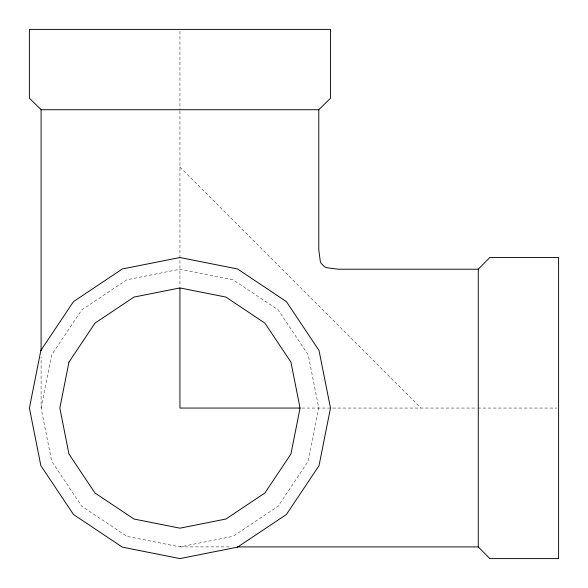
<?xml version="1.0" encoding="UTF-8"?>
<svg xmlns="http://www.w3.org/2000/svg" width="588" height="588" viewBox="0 0 588 588"><rect width="100%" height="100%" fill="white"/><g stroke="black" fill="none" stroke-linecap="round" stroke-linejoin="round"><path stroke-width="0.44" stroke-dasharray="2.94 2.21" d="M41.101 408.057L51.67 354.924L81.769 309.883L126.81 279.785L179.943 269.216L233.076 279.785L278.117 309.883L308.215 354.924L318.784 408.057L308.215 461.19L278.117 506.239L233.076 536.33L179.943 546.899L126.81 536.33L81.769 506.231L51.67 461.19L41.101 408.057L41.101 357.1M301.798 408.057L476.905 408.057M477.816 408.057L556.763 408.057M179.943 546.899L230.9 546.899M179.943 167.095L420.905 408.057M179.943 31.238L179.943 110.184M179.943 111.095L179.943 286.202"/><path stroke-width="0.88" d="M478.279 269.216L489.753 257.515L558.6 257.515L558.6 558.6L489.753 558.6L478.279 546.899L478.279 269.216L338.21 269.216L326.744 267.709L324.547 266.798L321.202 263.453L320.291 261.256L318.784 249.79L318.784 109.721L330.485 98.247L330.485 29.4L29.4 29.4L29.4 98.247L41.101 109.721L318.784 109.721M299.968 408.057L179.943 408.057L179.943 288.032M237.258 546.899L478.279 546.899M41.101 109.721L41.101 350.742M40.859 350.448L29.4 408.057L40.859 465.667L73.493 514.507L122.333 547.141L179.943 558.6L237.552 547.141L286.393 514.507L319.019 465.667L330.485 408.057L319.019 350.448L286.393 301.607L237.552 268.981L179.943 257.515L122.333 268.981L73.493 301.607L40.859 350.448M68.965 362.09L59.822 408.057L68.965 454.032L94.999 493.001L133.968 519.035L179.943 528.178L225.91 519.035L264.879 493.001L290.92 454.032L300.064 408.057L290.92 362.09L264.879 323.121L225.91 297.08L179.943 287.936L133.968 297.08L94.999 323.121L68.965 362.09"/></g></svg>
